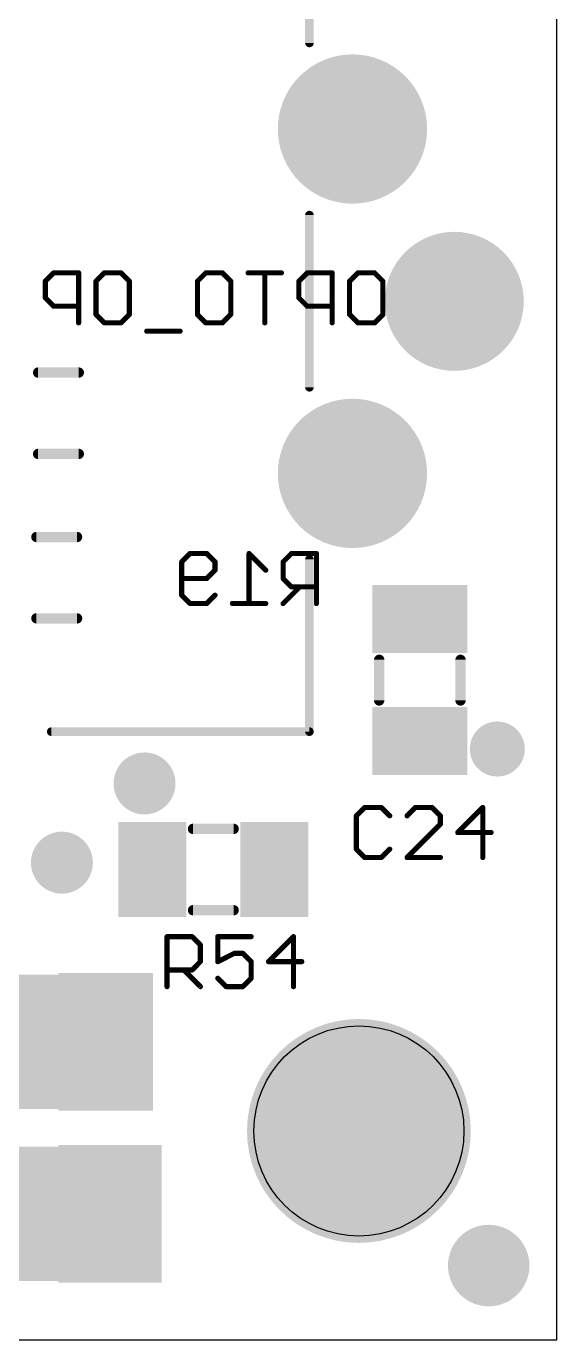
# Model space of a CAD drawing. Extents: x 0 to 96, y -11 to 42.
# Drawn here: x 88.17 to 96, y -11 to 8.38 of the extents above; entities that cross this region are included whole.
import ezdxf

# ---------------------------------------------------------------- set-up
doc = ezdxf.new("R2010")
doc.units = 0
for name, color, linetype in [('17', 82, 'CONTINUOUS'), ('18', 82, 'CONTINUOUS'), ('20', 7, 'CONTINUOUS'), ('21', 253, 'CONTINUOUS'), ('22', 253, 'CONTINUOUS'), ('29', 253, 'CONTINUOUS')]:
    doc.layers.add(name, color=color, linetype=linetype)

# ---------------------------------------------------------------- blocks, each defined once
blk = doc.blocks.new('RECT')
blk.add_solid([(-0.5, -0.5), (0.5, -0.5), (-0.5, 0.5), (0.5, 0.5)])
blk = doc.blocks.new('PIE')
at = {"const_width": 0.5}
blk.add_lwpolyline([(0, -0.25, 1), (0, 0.25, 1), (0, -0.25)], format="xyb", dxfattribs=at)
blk = doc.blocks.new('ROUNDP')
at = {"const_width": 0.5}
blk.add_lwpolyline([(0, -0.25, 1), (0, 0.25, 1), (0, -0.25)], format="xyb", dxfattribs=at)
blk = doc.blocks.new('ROUNDV')
at = {"const_width": 0.5}
blk.add_lwpolyline([(0, -0.25, 1), (0, 0.25, 1), (0, -0.25)], format="xyb", dxfattribs=at)

msp = doc.modelspace()

# ---------------------------------------------------------------- linework, layer by layer
at = {"layer": '20'}
for p, q in [((96, -11), (96, 34)), ((74.81, -11), (96, -11))]:
    msp.add_line(p, q, dxfattribs=at)
msp.add_circle((93.08, -7.92), 1.55, dxfattribs=at)
at = {"layer": '21'}
for points, const_width in [([(92.35, 10.67), (92.35, 8.13)], 0.127), ([(92.35, 3.05), (92.35, 5.59)], 0.127), ([(92.35, -2.03), (92.35, 0.51)], 0.127), ([(93.38, -1.57), (93.38, -0.97)], 0.1524), ([(94.58, -1.57), (94.58, -0.97)], 0.1524), ([(92.35, -2.03), (88.54, -2.03)], 0.127), ([(93.1657, -3.149), (93.0429, -3.2718)], 0.0762), ([(93.0429, -3.2718), (93.0429, -3.7633)], 0.0762), ([(93.4115, -3.149), (93.1657, -3.149)], 0.0762), ([(93.5343, -3.2718), (93.4115, -3.149)], 0.0762), ([(93.9141, -3.149), (93.7913, -3.2718)], 0.0762), ([(94.1599, -3.149), (93.9141, -3.149)], 0.0762), ([(94.2828, -3.2718), (94.1599, -3.149)], 0.0762), ([(94.2828, -3.3947), (94.2828, -3.2718)], 0.0762), ([(94.9083, -3.149), (94.5397, -3.5176)], 0.0762), ([(94.9083, -3.8862), (94.9083, -3.149)], 0.0762), ([(91.232, -3.464), (90.632, -3.464)], 0.1524), ([(93.7913, -3.8862), (94.2828, -3.3947)], 0.0762), ([(94.5397, -3.5176), (95.0312, -3.5176)], 0.0762), ([(93.0429, -3.7633), (93.1657, -3.8862)], 0.0762), ([(93.1657, -3.8862), (93.4115, -3.8862)], 0.0762), ([(93.4115, -3.8862), (93.5343, -3.7633)], 0.0762), ([(94.2828, -3.8862), (93.7913, -3.8862)], 0.0762), ([(91.232, -4.664), (90.632, -4.664)], 0.1524), ([(90.2489, -5.7912), (90.2489, -5.054)], 0.0762), ([(90.2489, -5.054), (90.6175, -5.054)], 0.0762), ([(90.6175, -5.054), (90.7403, -5.1768)], 0.0762), ([(91.4888, -5.054), (90.9973, -5.054)], 0.0762), ([(90.9973, -5.054), (90.9973, -5.4226)], 0.0762), ([(92.1143, -5.054), (91.7457, -5.4226)], 0.0762), ([(92.1143, -5.7912), (92.1143, -5.054)], 0.0762), ([(90.7403, -5.1768), (90.7403, -5.4226)], 0.0762), ([(90.7403, -5.4226), (90.6175, -5.5455)], 0.0762), ([(90.9973, -5.4226), (91.243, -5.2997)], 0.0762), ([(91.243, -5.2997), (91.3659, -5.2997)], 0.0762), ([(91.3659, -5.2997), (91.4888, -5.4226)], 0.0762), ([(91.4888, -5.4226), (91.4888, -5.6683)], 0.0762), ([(91.7457, -5.4226), (92.2372, -5.4226)], 0.0762), ([(90.6175, -5.5455), (90.2489, -5.5455)], 0.0762), ([(90.4946, -5.5455), (90.7403, -5.7912)], 0.0762), ([(91.1201, -5.7912), (90.9973, -5.6683)], 0.0762), ([(91.3659, -5.7912), (91.1201, -5.7912)], 0.0762), ([(91.4888, -5.6683), (91.3659, -5.7912)], 0.0762)]:
    msp.add_lwpolyline(points, dxfattribs=dict(at, const_width=const_width))
for points, const_width in [([(92.3183, 8.13, 1), (92.3818, 8.13)], 0.0635), ([(92.3818, 5.59, 1), (92.3183, 5.59)], 0.0635), ([(92.3183, 3.05, 1), (92.3818, 3.05)], 0.0635), ([(92.3818, 0.51, 1), (92.3183, 0.51)], 0.0635), ([(93.4181, -0.97, 1), (93.3419, -0.97)], 0.0762), ([(94.6181, -0.97, 1), (94.5419, -0.97)], 0.0762), ([(93.3419, -1.57, 1), (93.4181, -1.57)], 0.0762), ([(94.5419, -1.57, 1), (94.6181, -1.57)], 0.0762), ([(88.54, -1.9983, 1), (88.54, -2.0618)], 0.0635), ([(92.3183, -2.03, 1), (92.3818, -2.03)], 0.0635), ([(92.35, -2.0618, 1), (92.35, -1.9983)], 0.0635), ([(93.0619, -3.2718, 1), (93.0238, -3.2718)], 0.0381), ([(93.0294, -3.2584, 1), (93.0563, -3.2853)], 0.0381), ([(93.1657, -3.1299, 1), (93.1657, -3.168)], 0.0381), ([(93.1792, -3.1624, 1), (93.1523, -3.1355)], 0.0381), ([(93.4249, -3.1355, 1), (93.398, -3.1624)], 0.0381), ([(93.4115, -3.168, 1), (93.4115, -3.1299)], 0.0381), ([(93.5209, -3.2853, 1), (93.5478, -3.2584)], 0.0381), ([(93.7778, -3.2584, 1), (93.8047, -3.2853)], 0.0381), ([(93.9141, -3.1299, 1), (93.9141, -3.168)], 0.0381), ([(93.9276, -3.1624, 1), (93.9007, -3.1355)], 0.0381), ([(94.1734, -3.1355, 1), (94.1464, -3.1624)], 0.0381), ([(94.1599, -3.168, 1), (94.1599, -3.1299)], 0.0381), ([(94.3018, -3.2718, 1), (94.2637, -3.2718)], 0.0381), ([(94.2693, -3.2853, 1), (94.2962, -3.2584)], 0.0381), ([(94.9273, -3.149, 1), (94.8892, -3.149)], 0.0381), ([(94.9218, -3.1624, 1), (94.8948, -3.1355)], 0.0381), ([(90.632, -3.4259, 1), (90.632, -3.5021)], 0.0762), ([(91.232, -3.5021, 1), (91.232, -3.4259)], 0.0762), ([(94.2637, -3.3947, 1), (94.3018, -3.3947)], 0.0381), ([(94.2962, -3.4082, 1), (94.2693, -3.3812)], 0.0381), ([(94.5397, -3.4985, 1), (94.5397, -3.5366)], 0.0381), ([(94.5262, -3.5041, 1), (94.5532, -3.5311)], 0.0381), ([(95.0312, -3.5366, 1), (95.0312, -3.4985)], 0.0381), ([(93.0563, -3.7499, 1), (93.0294, -3.7768)], 0.0381), ([(93.0238, -3.7633, 1), (93.0619, -3.7633)], 0.0381), ([(93.1657, -3.8672, 1), (93.1657, -3.9053)], 0.0381), ([(93.1523, -3.8997, 1), (93.1792, -3.8727)], 0.0381), ([(93.398, -3.8727, 1), (93.4249, -3.8997)], 0.0381), ([(93.4115, -3.9053, 1), (93.4115, -3.8672)], 0.0381), ([(93.5478, -3.7768, 1), (93.5209, -3.7499)], 0.0381), ([(93.7778, -3.8727, 1), (93.8047, -3.8997)], 0.0381), ([(93.7913, -3.8672, 1), (93.7913, -3.9053)], 0.0381), ([(94.2828, -3.9053, 1), (94.2828, -3.8672)], 0.0381), ([(94.8892, -3.8862, 1), (94.9273, -3.8862)], 0.0381), ([(90.632, -4.6259, 1), (90.632, -4.7021)], 0.0762), ([(91.232, -4.7021, 1), (91.232, -4.6259)], 0.0762), ([(90.2679, -5.054, 1), (90.2298, -5.054)], 0.0381), ([(90.2489, -5.0349, 1), (90.2489, -5.073)], 0.0381), ([(90.6309, -5.0405, 1), (90.604, -5.0674)], 0.0381), ([(90.6175, -5.073, 1), (90.6175, -5.0349)], 0.0381), ([(90.9973, -5.0349, 1), (90.9973, -5.073)], 0.0381), ([(91.0163, -5.054, 1), (90.9782, -5.054)], 0.0381), ([(91.4888, -5.073, 1), (91.4888, -5.0349)], 0.0381), ([(92.1333, -5.054, 1), (92.0952, -5.054)], 0.0381), ([(92.1278, -5.0674, 1), (92.1008, -5.0405)], 0.0381), ([(90.7594, -5.1768, 1), (90.7213, -5.1768)], 0.0381), ([(90.7269, -5.1903, 1), (90.7538, -5.1634)], 0.0381), ([(90.7213, -5.4226, 1), (90.7594, -5.4226)], 0.0381), ([(90.7538, -5.4361, 1), (90.7269, -5.4091)], 0.0381), ([(90.9887, -5.4055, 1), (91.0058, -5.4396)], 0.0381), ([(90.9782, -5.4226, 1), (91.0163, -5.4226)], 0.0381), ([(91.243, -5.2807, 1), (91.243, -5.3188)], 0.0381), ([(91.2515, -5.3168, 1), (91.2345, -5.2827)], 0.0381), ([(91.3794, -5.2862, 1), (91.3524, -5.3132)], 0.0381), ([(91.3659, -5.3188, 1), (91.3659, -5.2807)], 0.0381), ([(91.5078, -5.4226, 1), (91.4697, -5.4226)], 0.0381), ([(91.4753, -5.4361, 1), (91.5022, -5.4091)], 0.0381), ([(91.7457, -5.4035, 1), (91.7457, -5.4416)], 0.0381), ([(91.7322, -5.4091, 1), (91.7592, -5.4361)], 0.0381), ([(92.2372, -5.4416, 1), (92.2372, -5.4035)], 0.0381), ([(90.2489, -5.5264, 1), (90.2489, -5.5645)], 0.0381), ([(90.5081, -5.532, 1), (90.4811, -5.5589)], 0.0381), ([(90.604, -5.532, 1), (90.6309, -5.5589)], 0.0381), ([(90.6175, -5.5645, 1), (90.6175, -5.5264)], 0.0381), ([(90.2298, -5.7912, 1), (90.2679, -5.7912)], 0.0381), ([(90.7269, -5.8047, 1), (90.7538, -5.7777)], 0.0381), ([(91.0107, -5.6549, 1), (90.9838, -5.6818)], 0.0381), ([(91.1201, -5.7721, 1), (91.1201, -5.8102)], 0.0381), ([(91.1067, -5.8047, 1), (91.1336, -5.7777)], 0.0381), ([(91.3524, -5.7777, 1), (91.3794, -5.8047)], 0.0381), ([(91.3659, -5.8102, 1), (91.3659, -5.7721)], 0.0381), ([(91.4697, -5.6683, 1), (91.5078, -5.6683)], 0.0381), ([(91.5022, -5.6818, 1), (91.4753, -5.6549)], 0.0381), ([(92.0952, -5.7912, 1), (92.1333, -5.7912)], 0.0381)]:
    msp.add_lwpolyline(points, format="xyb", dxfattribs=dict(at, const_width=const_width))
at = {"layer": '22'}
for points, const_width in [([(94.488, 3.4193, 1), (94.488, 5.2167, 1), (94.488, 3.4193)], 0.254), ([(88.471, 4.6149, 1), (88.4329, 4.6149)], 0.0381), ([(88.5748, 4.7568, 1), (88.5748, 4.7187)], 0.0381), ([(88.5883, 4.7243, 1), (88.5613, 4.7512)], 0.0381), ([(88.9625, 4.7377, 1), (88.9244, 4.7377)], 0.0381), ([(88.9434, 4.7187, 1), (88.9434, 4.7568)], 0.0381), ([(89.2194, 4.6149, 1), (89.1813, 4.6149)], 0.0381), ([(89.3232, 4.7568, 1), (89.3232, 4.7187)], 0.0381), ([(89.3367, 4.7243, 1), (89.3097, 4.7512)], 0.0381), ([(89.5824, 4.7512, 1), (89.5555, 4.7243)], 0.0381), ([(89.569, 4.7187, 1), (89.569, 4.7568)], 0.0381), ([(89.7109, 4.6149, 1), (89.6728, 4.6149)], 0.0381), ([(90.7162, 4.6149, 1), (90.6781, 4.6149)], 0.0381), ([(90.82, 4.7568, 1), (90.82, 4.7187)], 0.0381), ([(90.8335, 4.7243, 1), (90.8066, 4.7512)], 0.0381), ([(91.0793, 4.7512, 1), (91.0523, 4.7243)], 0.0381), ([(91.0658, 4.7187, 1), (91.0658, 4.7568)], 0.0381), ([(91.2077, 4.6149, 1), (91.1696, 4.6149)], 0.0381), ([(91.4456, 4.7568, 1), (91.4456, 4.7187)], 0.0381), ([(91.7104, 4.7377, 1), (91.6723, 4.7377)], 0.0381), ([(91.9371, 4.7187, 1), (91.9371, 4.7568)], 0.0381), ([(92.213, 4.6149, 1), (92.175, 4.6149)], 0.0381), ([(92.3169, 4.7568, 1), (92.3169, 4.7187)], 0.0381), ([(92.3303, 4.7243, 1), (92.3034, 4.7512)], 0.0381), ([(92.7045, 4.7377, 1), (92.6664, 4.7377)], 0.0381), ([(92.6855, 4.7187, 1), (92.6855, 4.7568)], 0.0381), ([(92.9615, 4.6149, 1), (92.9234, 4.6149)], 0.0381), ([(93.0653, 4.7568, 1), (93.0653, 4.7187)], 0.0381), ([(93.0788, 4.7243, 1), (93.0518, 4.7512)], 0.0381), ([(93.3245, 4.7512, 1), (93.2976, 4.7243)], 0.0381), ([(93.311, 4.7187, 1), (93.311, 4.7568)], 0.0381), ([(93.453, 4.6149, 1), (93.4149, 4.6149)], 0.0381), ([(88.4385, 4.6283, 1), (88.4654, 4.6014)], 0.0381), ([(89.1869, 4.6283, 1), (89.2138, 4.6014)], 0.0381), ([(89.6784, 4.6014, 1), (89.7053, 4.6283)], 0.0381), ([(90.6837, 4.6283, 1), (90.7106, 4.6014)], 0.0381), ([(91.1752, 4.6014, 1), (91.2021, 4.6283)], 0.0381), ([(92.1805, 4.6283, 1), (92.2075, 4.6014)], 0.0381), ([(92.9289, 4.6283, 1), (92.9559, 4.6014)], 0.0381), ([(93.4204, 4.6014, 1), (93.4474, 4.6283)], 0.0381), ([(88.4654, 4.3826, 1), (88.4385, 4.3556)], 0.0381), ([(88.4329, 4.3691, 1), (88.471, 4.3691)], 0.0381), ([(88.5748, 4.2653, 1), (88.5748, 4.2272)], 0.0381), ([(88.5613, 4.2328, 1), (88.5883, 4.2597)], 0.0381), ([(88.9434, 4.2272, 1), (88.9434, 4.2653)], 0.0381), ([(92.2075, 4.3826, 1), (92.1805, 4.3556)], 0.0381), ([(92.175, 4.3691, 1), (92.213, 4.3691)], 0.0381), ([(92.3169, 4.2653, 1), (92.3169, 4.2272)], 0.0381), ([(92.3034, 4.2328, 1), (92.3303, 4.2597)], 0.0381), ([(92.6855, 4.2272, 1), (92.6855, 4.2653)], 0.0381), ([(89.2138, 4.1368, 1), (89.1869, 4.1099)], 0.0381), ([(89.1813, 4.1234, 1), (89.2194, 4.1234)], 0.0381), ([(89.6728, 4.1234, 1), (89.7109, 4.1234)], 0.0381), ([(89.7053, 4.1099, 1), (89.6784, 4.1368)], 0.0381), ([(90.7106, 4.1368, 1), (90.6837, 4.1099)], 0.0381), ([(90.6781, 4.1234, 1), (90.7162, 4.1234)], 0.0381), ([(91.1696, 4.1234, 1), (91.2077, 4.1234)], 0.0381), ([(91.2021, 4.1099, 1), (91.1752, 4.1368)], 0.0381), ([(92.9559, 4.1368, 1), (92.9289, 4.1099)], 0.0381), ([(92.9234, 4.1234, 1), (92.9615, 4.1234)], 0.0381), ([(93.4149, 4.1234, 1), (93.453, 4.1234)], 0.0381), ([(93.4474, 4.1099, 1), (93.4204, 4.1368)], 0.0381), ([(88.9244, 4.0005, 1), (88.9625, 4.0005)], 0.0381), ([(89.3232, 4.0196, 1), (89.3232, 3.9815)], 0.0381), ([(89.3097, 3.987, 1), (89.3367, 4.014)], 0.0381), ([(89.5555, 4.014, 1), (89.5824, 3.987)], 0.0381), ([(89.569, 3.9815, 1), (89.569, 4.0196)], 0.0381), ([(89.9488, 3.8967, 1), (89.9488, 3.8586)], 0.0381), ([(90.4402, 3.8586, 1), (90.4402, 3.8967)], 0.0381), ([(90.82, 4.0196, 1), (90.82, 3.9815)], 0.0381), ([(90.8066, 3.987, 1), (90.8335, 4.014)], 0.0381), ([(91.0523, 4.014, 1), (91.0793, 3.987)], 0.0381), ([(91.0658, 3.9815, 1), (91.0658, 4.0196)], 0.0381), ([(91.6723, 4.0005, 1), (91.7104, 4.0005)], 0.0381), ([(92.6664, 4.0005, 1), (92.7045, 4.0005)], 0.0381), ([(93.0653, 4.0196, 1), (93.0653, 3.9815)], 0.0381), ([(93.0518, 3.987, 1), (93.0788, 4.014)], 0.0381), ([(93.2976, 4.014, 1), (93.3245, 3.987)], 0.0381), ([(93.311, 3.9815, 1), (93.311, 4.0196)], 0.0381), ([(88.346, 3.3051, 1), (88.346, 3.2289)], 0.0762), ([(88.946, 3.2289, 1), (88.946, 3.3051)], 0.0762), ([(88.346, 2.1051, 1), (88.346, 2.0289)], 0.0762), ([(88.946, 2.0289, 1), (88.946, 2.1051)], 0.0762), ([(88.3206, 0.8794, 1), (88.3206, 0.8032)], 0.0762), ([(88.9206, 0.8032, 1), (88.9206, 0.8794)], 0.0762), ([(90.5879, 0.6166, 1), (90.5879, 0.5785)], 0.0381), ([(90.6014, 0.5841, 1), (90.5744, 0.611)], 0.0381), ([(90.8471, 0.611, 1), (90.8202, 0.5841)], 0.0381), ([(90.8336, 0.5785, 1), (90.8336, 0.6166)], 0.0381), ([(91.4727, 0.611, 1), (91.4457, 0.5841)], 0.0381), ([(91.4782, 0.5975, 1), (91.4401, 0.5975)], 0.0381), ([(92.0847, 0.6166, 1), (92.0847, 0.5785)], 0.0381), ([(92.0982, 0.5841, 1), (92.0713, 0.611)], 0.0381), ([(92.4724, 0.5975, 1), (92.4343, 0.5975)], 0.0381), ([(92.4533, 0.5785, 1), (92.4533, 0.6166)], 0.0381), ([(90.4841, 0.4747, 1), (90.446, 0.4747)], 0.0381), ([(90.4516, 0.4881, 1), (90.4785, 0.4612)], 0.0381), ([(90.9756, 0.4747, 1), (90.9375, 0.4747)], 0.0381), ([(90.943, 0.4612, 1), (90.97, 0.4881)], 0.0381), ([(90.97, 0.3383, 1), (90.943, 0.3653)], 0.0381), ([(91.9809, 0.4747, 1), (91.9428, 0.4747)], 0.0381), ([(91.9484, 0.4881, 1), (91.9753, 0.4612)], 0.0381), ([(90.465, 0.248, 1), (90.465, 0.2099)], 0.0381), ([(90.8202, 0.2424, 1), (90.8471, 0.2154)], 0.0381), ([(90.8336, 0.2099, 1), (90.8336, 0.248)], 0.0381), ([(90.9375, 0.3518, 1), (90.9756, 0.3518)], 0.0381), ([(91.6915, 0.3383, 1), (91.7184, 0.3653)], 0.0381), ([(91.9753, 0.2424, 1), (91.9484, 0.2154)], 0.0381), ([(91.9428, 0.2289, 1), (91.9809, 0.2289)], 0.0381), ([(90.4785, -0.0034, 1), (90.4516, -0.0303)], 0.0381), ([(90.446, -0.0168, 1), (90.4841, -0.0168)], 0.0381), ([(90.97, -0.0303, 1), (90.943, -0.0034)], 0.0381), ([(92.0847, 0.1251, 1), (92.0847, 0.087)], 0.0381), ([(92.0713, 0.0926, 1), (92.0982, 0.1195)], 0.0381), ([(92.2211, 0.0926, 1), (92.1941, 0.1195)], 0.0381), ([(92.4533, 0.087, 1), (92.4533, 0.1251)], 0.0381), ([(90.5879, -0.1207, 1), (90.5879, -0.1588)], 0.0381), ([(90.5744, -0.1532, 1), (90.6014, -0.1262)], 0.0381), ([(90.8202, -0.1262, 1), (90.8471, -0.1532)], 0.0381), ([(90.8336, -0.1588, 1), (90.8336, -0.1207)], 0.0381), ([(91.2134, -0.1207, 1), (91.2134, -0.1588)], 0.0381), ([(91.4401, -0.1397, 1), (91.4782, -0.1397)], 0.0381), ([(91.7049, -0.1588, 1), (91.7049, -0.1207)], 0.0381), ([(91.9484, -0.1262, 1), (91.9753, -0.1532)], 0.0381), ([(92.4343, -0.1397, 1), (92.4724, -0.1397)], 0.0381), ([(88.3206, -0.3206, 1), (88.3206, -0.3968)], 0.0762), ([(88.9206, -0.3968, 1), (88.9206, -0.3206)], 0.0762)]:
    msp.add_lwpolyline(points, format="xyb", dxfattribs=dict(at, const_width=const_width))
for points, const_width in [([(88.5748, 4.7377), (88.4519, 4.6149)], 0.0762), ([(88.4519, 4.6149), (88.4519, 4.3691)], 0.0762), ([(88.9434, 4.7377), (88.5748, 4.7377)], 0.0762), ([(88.9434, 4.0005), (88.9434, 4.7377)], 0.0762), ([(89.2003, 4.6149), (89.3232, 4.7377)], 0.0762), ([(89.2003, 4.1234), (89.2003, 4.6149)], 0.0762), ([(89.3232, 4.7377), (89.569, 4.7377)], 0.0762), ([(89.569, 4.7377), (89.6918, 4.6149)], 0.0762), ([(89.6918, 4.6149), (89.6918, 4.1234)], 0.0762), ([(90.6972, 4.6149), (90.82, 4.7377)], 0.0762), ([(90.6972, 4.1234), (90.6972, 4.6149)], 0.0762), ([(90.82, 4.7377), (91.0658, 4.7377)], 0.0762), ([(91.0658, 4.7377), (91.1887, 4.6149)], 0.0762), ([(91.1887, 4.6149), (91.1887, 4.1234)], 0.0762), ([(91.9371, 4.7377), (91.4456, 4.7377)], 0.0762), ([(91.6913, 4.0005), (91.6913, 4.7377)], 0.0762), ([(92.3169, 4.7377), (92.194, 4.6149)], 0.0762), ([(92.194, 4.6149), (92.194, 4.3691)], 0.0762), ([(92.6855, 4.7377), (92.3169, 4.7377)], 0.0762), ([(92.6855, 4.0005), (92.6855, 4.7377)], 0.0762), ([(92.9424, 4.6149), (93.0653, 4.7377)], 0.0762), ([(92.9424, 4.1234), (92.9424, 4.6149)], 0.0762), ([(93.0653, 4.7377), (93.311, 4.7377)], 0.0762), ([(93.311, 4.7377), (93.4339, 4.6149)], 0.0762), ([(93.4339, 4.6149), (93.4339, 4.1234)], 0.0762), ([(88.4519, 4.3691), (88.5748, 4.2462)], 0.0762), ([(88.5748, 4.2462), (88.9434, 4.2462)], 0.0762), ([(92.194, 4.3691), (92.3169, 4.2462)], 0.0762), ([(92.3169, 4.2462), (92.6855, 4.2462)], 0.0762), ([(89.3232, 4.0005), (89.2003, 4.1234)], 0.0762), ([(89.6918, 4.1234), (89.569, 4.0005)], 0.0762), ([(90.82, 4.0005), (90.6972, 4.1234)], 0.0762), ([(91.1887, 4.1234), (91.0658, 4.0005)], 0.0762), ([(93.0653, 4.0005), (92.9424, 4.1234)], 0.0762), ([(93.4339, 4.1234), (93.311, 4.0005)], 0.0762), ([(89.569, 4.0005), (89.3232, 4.0005)], 0.0762), ([(90.4402, 3.8776), (89.9488, 3.8776)], 0.0762), ([(91.0658, 4.0005), (90.82, 4.0005)], 0.0762), ([(93.311, 4.0005), (93.0653, 4.0005)], 0.0762), ([(88.946, 3.267), (88.346, 3.267)], 0.1524), ([(88.946, 2.067), (88.346, 2.067)], 0.1524), ([(88.3206, 0.8413), (88.9206, 0.8413)], 0.1524), ([(90.465, 0.4747), (90.5879, 0.5975)], 0.0762), ([(90.5879, 0.5975), (90.8336, 0.5975)], 0.0762), ([(90.8336, 0.5975), (90.9565, 0.4747)], 0.0762), ([(91.7049, 0.3518), (91.4592, 0.5975)], 0.0762), ([(91.4592, 0.5975), (91.4592, -0.1397)], 0.0762), ([(92.0847, 0.5975), (91.9619, 0.4747)], 0.0762), ([(92.4533, 0.5975), (92.0847, 0.5975)], 0.0762), ([(92.4533, -0.1397), (92.4533, 0.5975)], 0.0762), ([(90.465, -0.0168), (90.465, 0.4747)], 0.0762), ([(90.9565, 0.3518), (90.8336, 0.2289)], 0.0762), ([(90.9565, 0.4747), (90.9565, 0.3518)], 0.0762), ([(91.9619, 0.4747), (91.9619, 0.2289)], 0.0762), ([(90.8336, 0.2289), (90.465, 0.2289)], 0.0762), ([(91.9619, 0.2289), (92.0847, 0.106)], 0.0762), ([(90.5879, -0.1397), (90.465, -0.0168)], 0.0762), ([(90.9565, -0.0168), (90.8336, -0.1397)], 0.0762), ([(92.2076, 0.106), (91.9619, -0.1397)], 0.0762), ([(92.0847, 0.106), (92.4533, 0.106)], 0.0762), ([(90.8336, -0.1397), (90.5879, -0.1397)], 0.0762), ([(91.7049, -0.1397), (91.2134, -0.1397)], 0.0762), ([(88.3206, -0.3587), (88.9206, -0.3587)], 0.1524)]:
    msp.add_lwpolyline(points, dxfattribs=dict(at, const_width=const_width))
at = {"layer": '29', "const_width": 1.6516}
msp.add_lwpolyline([(93.08, -8.7458, 1), (93.08, -7.0942, 1), (93.08, -8.7458)], format="xyb", dxfattribs=at)

# ---------------------------------------------------------------- block references
at = {"layer": '17'}
for p, xscale, yscale, rotation in [((92.985, 6.86), 2, 2, 180), ((92.985, 6.86), 2, 2, 180), ((94.488, 4.318), 1.5, 1.5, 90), ((94.488, 4.318), 1.5, 1.5, 90), ((92.985, 1.78), 2, 2, 180), ((92.985, 1.78), 2, 2, 180)]:
    msp.add_blockref('ROUNDP', p, dxfattribs=dict(at, xscale=xscale, yscale=yscale, rotation=rotation))
at = {"layer": '18'}
for p, xscale, yscale in [((95.123, -2.286), 0.8128, 0.8128), ((89.916, -2.794), 0.9144, 0.9144), ((88.6968, -3.9624), 0.9144, 0.9144)]:
    msp.add_blockref('ROUNDV', p, dxfattribs=dict(at, xscale=xscale, yscale=yscale))
at = {"layer": '29'}
for name, p, xscale, yscale, rotation in [('ROUNDP', (92.985, 6.86), 2.2032, 2.2032, 180), ('ROUNDP', (94.488, 4.318), 1.7032, 1.7032, 90), ('ROUNDP', (92.985, 1.78), 2.2032, 2.2032, 180), ('RECT', (93.98, -0.37), 1.0032, 1.4032, 90), ('RECT', (93.98, -2.17), 1.0032, 1.4032, 90), ('RECT', (90.032, -4.064), 1.0032, 1.4032, 180), ('RECT', (91.832, -4.064), 1.0032, 1.4032, 180), ('RECT', (87.569, -6.604), 1.9832, 2.2032, 90), ('RECT', (87.569, -9.144), 1.9832, 2.2032, 90)]:
    msp.add_blockref(name, p, dxfattribs=dict(at, xscale=xscale, yscale=yscale, rotation=rotation))
for name, p, xscale, yscale in [('RECT', (89.3445, -6.604), 1.397, 2.032), ('RECT', (89.408, -9.144), 1.524, 2.032), ('PIE', (94.996, -9.906), 1.2032, 1.2032)]:
    msp.add_blockref(name, p, dxfattribs=dict(at, xscale=xscale, yscale=yscale))

doc.saveas('drawing.dxf')
